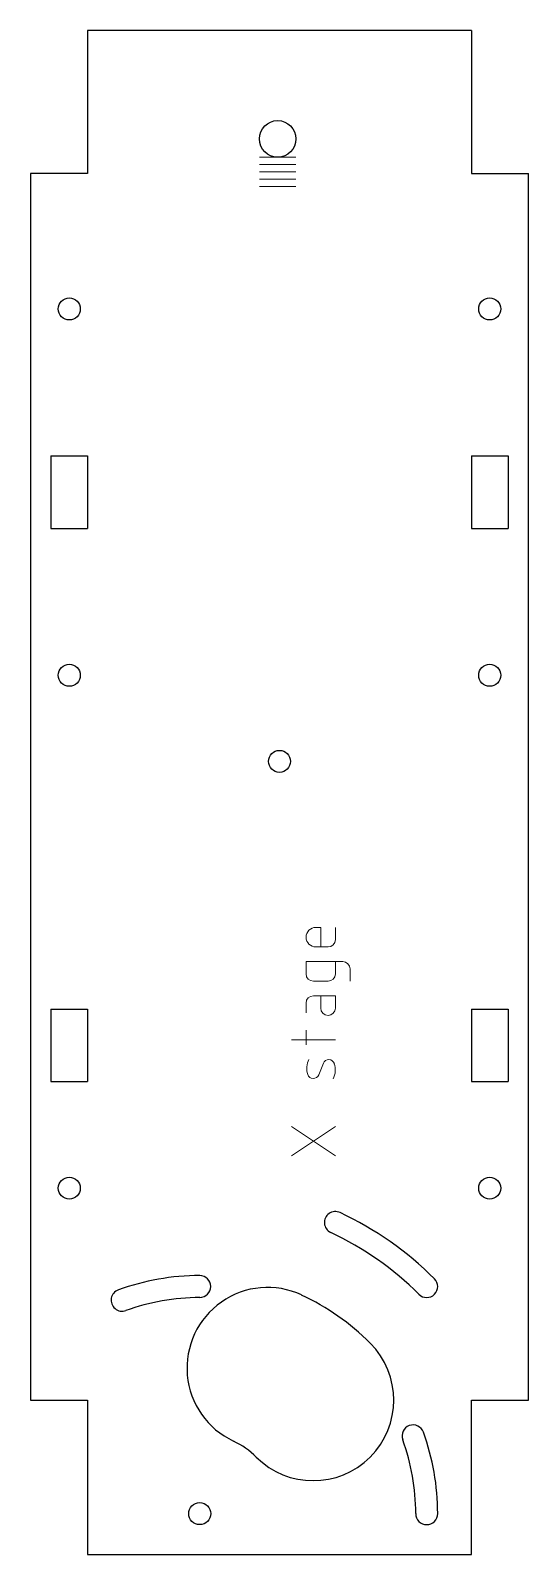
# Model space of a CAD drawing. Header units: millimetres. Extents: x -34 to 34, y -104 to 104.
import ezdxf

# ---------------------------------------------------------------- set-up
doc = ezdxf.new("R2010")
doc.units = ezdxf.units.MM
doc.layers.get('0').update_dxf_attribs({"linetype": 'CONTINUOUS', "lineweight": 25, "true_color": 0x000000})
doc.layers.add('text', color=1, linetype='CONTINUOUS', lineweight=0, true_color=0xff0000)

# ---------------------------------------------------------------- blocks, each defined once
blk = doc.blocks.new('slot2')
for p, q in [((-2.5, 4.95), (2.5, 4.95)), ((-2.5, 4.95), (-2.5, -4.95)), ((2.5, 4.95), (2.5, -4.95)), ((-2.5, -4.95), (2.5, -4.95))]:
    blk.add_line(p, q)

msp = doc.modelspace()

# ---------------------------------------------------------------- linework, layer by layer
for p, q in [((26.2, 104), (-26.2, 104)), ((26.2, 104), (26.2, 84.5)), ((-26.2, 104), (-26.2, 84.5)), ((-26.2, 84.5), (-34, 84.5)), ((-34, 84.5), (-34, -82.92)), ((26.2, 84.5), (34, 84.5)), ((34, -82.92), (34, 84.5)), ((-34, -82.92), (-26.2, -82.92)), ((-26.2, -82.92), (-26.2, -104)), ((26.2, -104), (26.2, -82.92)), ((26.2, -82.92), (34, -82.92)), ((-26.2, -104), (26.2, -104))]:
    msp.add_line(p, q)
for centre, radius in [((-0.25, 89.2), 2.5), ((-28.7, 66), 1.5), ((28.7, 66), 1.5), ((-28.7, 16), 1.5), ((28.7, 16), 1.5), ((0, 4.25), 1.5), ((-28.7, -54), 1.5), ((28.7, -54), 1.5), ((-10.89, -98.42), 1.5), ((-10.89, -98.42), 1.5), ((-10.89, -98.42), 1.5)]:
    msp.add_circle(centre, radius)
for centre, radius, start, end in [((7.63, -58.69), 1.5, 65, 245), ((-10.89, -98.42), 45.33, 45, 65), ((-10.89, -98.42), 42.33, 45, 65), ((-10.89, -98.42), 32.49, 90, 110), ((-10.89, -67.42), 1.5, 270, 90), ((20.1, -67.42), 1.5, 225, 45), ((-21.49, -69.29), 1.5, 110, 290), ((-1.63, -78.55), 11, 65, 245), ((-10.89, -98.42), 32.91, 45, 65), ((-10.89, -98.42), 29.49, 90, 110), ((4.6, -82.92), 11, 225, 45), ((18.23, -87.82), 1.5, 20, 200), ((-10.89, -98.42), 32.49, 0, 20), ((-10.89, -98.42), 10.91, 45, 65), ((-10.89, -98.42), 29.49, 0, 20), ((20.1, -98.42), 1.5, 180, 0)]:
    msp.add_arc(centre, radius, start, end)
at = {"layer": 'text'}
for p, q in [((-2.75, 86.7), (2.25, 86.7)), ((-2.75, 85.7), (2.25, 85.7)), ((-2.75, 84.7), (2.25, 84.7)), ((-2.75, 83.7), (2.25, 83.7)), ((-2.75, 82.7), (2.25, 82.7)), ((5.63, -18.42), (4.96, -18.42)), ((5.63, -21.08), (5.63, -18.42)), ((7.63, -20.08), (7.63, -18.42)), ((4.96, -21.08), (6.63, -21.08)), ((8.63, -23.08), (3.63, -23.08)), ((3.63, -23.08), (3.63, -24.75)), ((7.63, -24.75), (7.63, -23.08)), ((9.63, -25.75), (9.63, -24.08)), ((4.63, -25.75), (6.63, -25.75)), ((3.63, -30.08), (3.63, -28.75)), ((4.63, -27.75), (7.63, -27.75)), ((5.63, -29.42), (5.63, -27.75)), ((7.63, -27.75), (7.63, -29.42)), ((3.63, -34.42), (3.63, -32.42)), ((1.63, -33.75), (7.63, -33.75)), ((5.35, -38.54), (5.99, -36.96)), ((1.63, -49.58), (7.63, -45.58)), ((7.63, -49.58), (1.63, -45.58))]:
    msp.add_line(p, q, dxfattribs=at)
for centre, radius, start, end in [((4.96, -19.75), 1.33, 90, 270), ((6.63, -20.08), 1, 270, 360), ((4.63, -24.75), 1, 180, 270), ((6.63, -24.75), 1, 270, 360), ((8.63, -24.08), 1, 360, 90), ((4.63, -28.75), 1, 90, 180), ((6.63, -29.42), 1, 180, 360), ((6.42, -37.64), 2.7, 153.1, 198.3), ((6.73, -37.26), 0.8, 18.3, 157.79), ((4.92, -37.86), 2.7, 333.1, 18.3), ((4.61, -38.24), 0.8, 198.3, 337.8)]:
    msp.add_arc(centre, radius, start, end, dxfattribs=at)

# ---------------------------------------------------------------- block references
for p in [(-28.7, 41), (28.7, 41), (-28.7, -34.5), (28.7, -34.5)]:
    msp.add_blockref('slot2', p)

doc.saveas('drawing.dxf')
